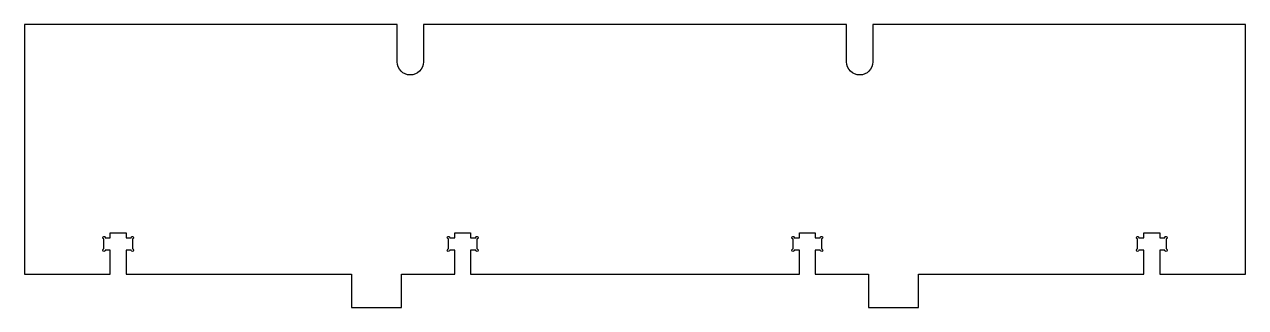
# Model space of a CAD drawing. Header units: millimetres. Extents: x -179 to 66, y -7 to 50.
import ezdxf

# ---------------------------------------------------------------- set-up
doc = ezdxf.new("R2010")
doc.units = ezdxf.units.MM

msp = doc.modelspace()

# ---------------------------------------------------------------- linework, layer by layer
msp.add_lwpolyline([(-89.675, 0), (-23.825, 0), (-23.825, 4.78), (-24.85, 4.78, -2.4142136), (-25.1, 5.03), (-25.1, 7.03, -2.4142136), (-24.85, 7.28), (-23.825, 7.28), (-23.825, 8.28), (-20.675, 8.28), (-20.675, 7.28), (-19.65, 7.28, -2.4142136), (-19.4, 7.03), (-19.4, 5.03, -2.4142136), (-19.65, 4.78), (-20.675, 4.78), (-20.675, 0), (-10, 0), (-10, -6.72), (0, -6.72), (0, 0), (45.175, 0), (45.175, 4.78), (44.15, 4.78, -2.4142136), (43.9, 5.03), (43.9, 7.03, -2.4142136), (44.15, 7.28), (45.175, 7.28), (45.175, 8.28), (48.325, 8.28), (48.325, 7.28), (49.35, 7.28, -2.4142136), (49.6, 7.03), (49.6, 5.03, -2.4142136), (49.35, 4.78), (48.325, 4.78), (48.325, 0), (65.53, 0), (65.53, 50), (-9.125, 50), (-9.125, 42.5, -1), (-14.375, 42.5), (-14.375, 50), (-99.125, 50), (-99.125, 42.5, -1), (-104.375, 42.5), (-104.375, 50), (-179.03, 50), (-179.03, 0), (-161.825, 0), (-161.825, 4.78), (-162.85, 4.78, -2.4142136), (-163.1, 5.03), (-163.1, 7.03, -2.4142136), (-162.85, 7.28), (-161.825, 7.28), (-161.825, 8.28), (-158.675, 8.28), (-158.675, 7.28), (-157.65, 7.28, -2.4142136), (-157.4, 7.03), (-157.4, 5.03, -2.4142136), (-157.65, 4.78), (-158.675, 4.78), (-158.675, 0), (-113.5, 0), (-113.5, -6.72), (-103.5, -6.72), (-103.5, 0), (-92.825, 0), (-92.825, 4.78), (-93.85, 4.78, -2.4142136), (-94.1, 5.03), (-94.1, 7.03, -2.4142136), (-93.85, 7.28), (-92.825, 7.28), (-92.825, 8.28), (-89.675, 8.28), (-89.675, 7.28), (-88.65, 7.28, -2.4142136), (-88.4, 7.03), (-88.4, 5.03, -2.4142136), (-88.65, 4.78), (-89.675, 4.78)], format="xyb", close=True)

doc.saveas('drawing.dxf')
